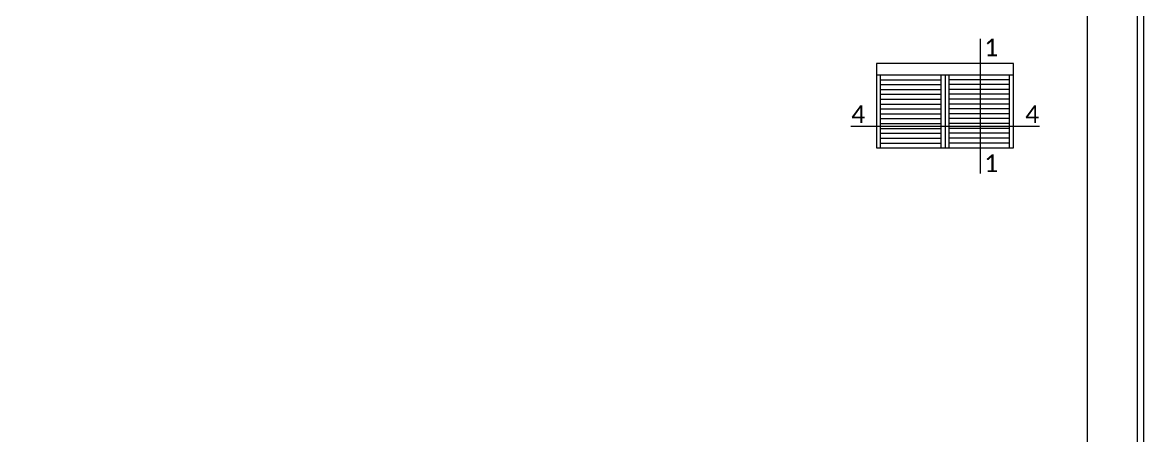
# Model space of a CAD drawing. Header units: millimetres. Extents: x 0 to 7790, y 0 to 17467.
# Drawn here: x 6896 to 7790, y 3269 to 3599 of the extents above; entities that cross this region are included whole.
import ezdxf

# ---------------------------------------------------------------- set-up
doc = ezdxf.new("R2010")
doc.units = ezdxf.units.MM
doc.layers.add('_MB_pomocnicze_niedrukowane', color=220, linetype='Continuous', lineweight=15, plot=False)
doc.layers.add('_MB_ramka_0.15', color=124, linetype='Continuous', lineweight=15)
doc.layers.add('_MB_widokowa_0.15', color=153, linetype='Continuous', lineweight=15)
doc.styles.add('_MB_Calibri_Light_2.5', font='calibril.ttf', dxfattribs={"height": 2.5})

msp = doc.modelspace()

# ---------------------------------------------------------------- linework, layer by layer
at = {"layer": '_MB_pomocnicze_niedrukowane'}
msp.add_lwpolyline([(45, 10745), (7745, 10745), (7745, 45), (45, 45)], close=True, dxfattribs=at)
at = {"layer": '_MB_ramka_0.15'}
for points in [[(0, 10925), (7790, 10925), (7790, 0), (0, 0)], [(5, 10920), (7785, 10920), (7785, 5), (5, 5)]]:
    msp.add_lwpolyline(points, close=True, dxfattribs=at)
msp.add_lwpolyline([(5245, 5345), (7745, 5345), (7745, 2745), (5245, 2745), (5245, 5345)], dxfattribs=at)
at = {"layer": '_MB_widokowa_0.15'}
for points in [[(7659.545, 3585.84), (7659.545, 3506.215)], [(7686.274, 3556.62), (7577.074, 3556.62)], [(7580.224, 3498.765), (7580.224, 3556.62)], [(7580.224, 3553.155), (7628.524, 3553.155)], [(7628.524, 3498.765), (7628.524, 3556.62)], [(7631.674, 3556.62), (7631.674, 3498.765)], [(7634.824, 3498.765), (7634.824, 3556.62)], [(7683.124, 3553.155), (7634.824, 3553.155)], [(7683.124, 3498.765), (7683.124, 3556.62)], [(7580.224, 3549.27), (7628.524, 3549.27)], [(7580.224, 3545.385), (7628.524, 3545.385)], [(7580.224, 3541.5), (7628.524, 3541.5)], [(7683.124, 3549.27), (7634.824, 3549.27)], [(7683.124, 3545.385), (7634.824, 3545.385)], [(7683.124, 3541.5), (7634.824, 3541.5)], [(7580.224, 3537.615), (7628.524, 3537.615)], [(7580.224, 3533.73), (7628.524, 3533.73)], [(7683.124, 3537.615), (7634.824, 3537.615)], [(7683.124, 3533.73), (7634.824, 3533.73)], [(7580.224, 3529.845), (7628.524, 3529.845)], [(7580.224, 3525.96), (7628.524, 3525.96)], [(7683.124, 3529.845), (7634.824, 3529.845)], [(7683.124, 3525.96), (7634.824, 3525.96)], [(7556.436, 3516.085), (7706.914, 3516.085)], [(7580.224, 3522.075), (7628.524, 3522.075)], [(7580.224, 3518.19), (7628.524, 3518.19)], [(7683.124, 3522.075), (7634.824, 3522.075)], [(7683.124, 3518.19), (7634.824, 3518.19)], [(7580.224, 3514.305), (7628.524, 3514.305)], [(7580.224, 3510.42), (7628.524, 3510.42)], [(7580.224, 3506.535), (7628.524, 3506.535)], [(7683.124, 3514.305), (7634.824, 3514.305)], [(7683.124, 3510.42), (7634.824, 3510.42)], [(7683.124, 3506.535), (7634.824, 3506.535)], [(7659.545, 3506.215), (7659.545, 3478.215)], [(7580.224, 3502.65), (7628.524, 3502.65)], [(7683.124, 3502.65), (7634.824, 3502.65)]]:
    msp.add_lwpolyline(points, dxfattribs=at)
msp.add_lwpolyline([(7686.274, 3498.765), (7686.274, 3566.07), (7577.074, 3566.07), (7577.074, 3498.765)], close=True, dxfattribs=at)

# ---------------------------------------------------------------- texts
at = {"layer": '_MB_widokowa_0.15', "char_height": 14, "width": 13.66942, "attachment_point": 4, "style": '_MB_Calibri_Light_2.5'}
for s, insert in [('{\\fCalibri Light|b0|i0|c238|p34;1}', (7662.937, 3578.888)), ('{\\fCalibri Light|b0|i0|c238|p34;4}', (7556.885, 3525.574)), ('{\\fCalibri Light|b0|i0|c238|p34;4}', (7695.629, 3525.574)), ('{\\fCalibri Light|b0|i0|c238|p34;1}', (7662.937, 3486.535))]:
    msp.add_mtext(s, dxfattribs=dict(at, insert=insert))

doc.saveas('drawing.dxf')
